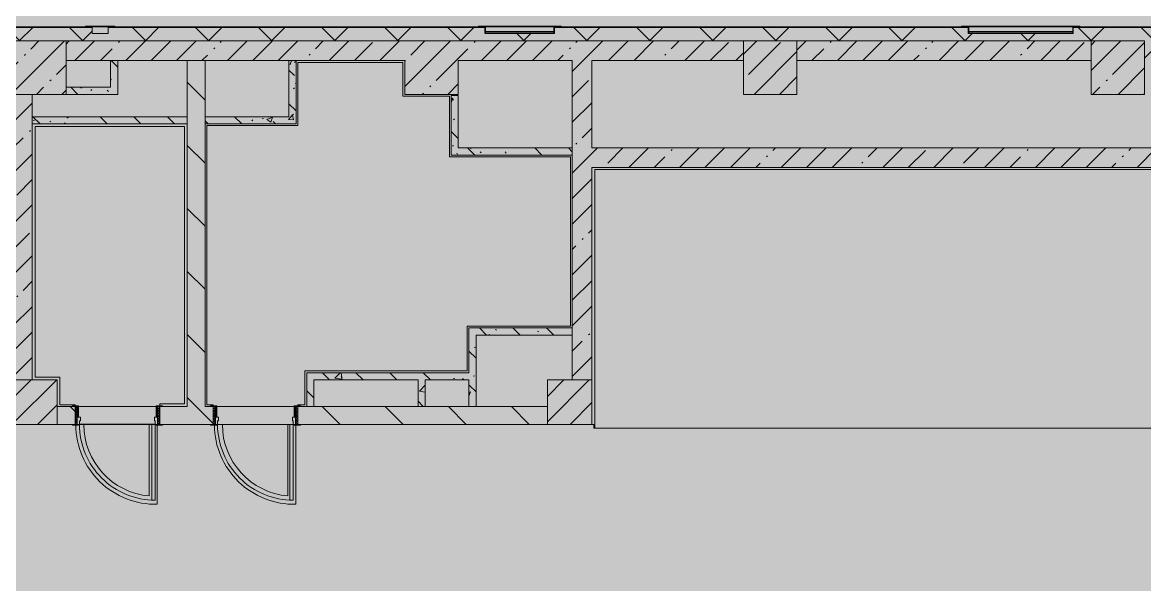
# Model space of a CAD drawing. Header units: millimetres. Extents: x -5714 to 188114, y -8553 to 29000.
# Drawn here: x 74925 to 87514, y 9105 to 15407 of the extents above; entities that cross this region are included whole.
import ezdxf

# ---------------------------------------------------------------- set-up
doc = ezdxf.new("R2010")
doc.units = ezdxf.units.MM
for name, color, linetype, lineweight in [('A-DETL-4', 7, 'Continuous', 5), ('A-WALL-2', 7, 'Continuous', 5), ('I-WALL-2', 7, 'Continuous', 5), ('S-COLS-2', 7, 'Continuous', 5)]:
    doc.layers.add(name, color=color, linetype=linetype, lineweight=lineweight)
doc.layers.add('A-DETL-GENF-3', color=7, linetype='Continuous', lineweight=9, true_color=0xc0c0c0, transparency=0.4)
for name, color, linetype, lineweight, true_color in [('A-DOOR-3', 7, 'Continuous', 5, 0xaaaaaa), ('A-DOOR-4', 7, 'Continuous', 5, 0xe2e2e2), ('A-DOOR-5', 7, 'Continuous', 5, 0xb7b7b7), ('A-DOOR-FRAM-2', 7, 'Continuous', 5, 0xe2e2e2), ('A-DOOR-FRAM-3', 7, 'Continuous', 5, 0xaaaaaa), ('A-DOOR-FRAM-4', 7, 'Continuous', 5, 0xb7b7b7), ('A-FLOR-1', 7, 'Continuous', 5, 0xb7b7b7), ('A-GENM-3', 7, 'Continuous', 5, 0x737373), ('A-GENM-4', 7, 'Continuous', 5, 0xa1a1a1), ('A-WALL-3', 7, 'Continuous', 5, 0x737373), ('A-WALL-4', 7, 'Continuous', 9, 0x737373), ('A-WALL-5', 7, 'Continuous', 5, 0xa1a1a1), ('I-WALL-3', 7, 'Continuous', 5, 0x737373), ('I-WALL-4', 7, 'Continuous', 5, 0x787878), ('S-COLS-1', 7, 'Continuous', 5, 0x737373)]:
    doc.layers.add(name, color=color, linetype=linetype, lineweight=lineweight, true_color=true_color)
pattern_1 = [(135, (61103.76, 0), (-353.553, -353.553), [])]
pattern_2 = [(135, (1826.41, 164.685), (-14.14214, -14.14214), []), (225, (1826.41, 164.685), (14.14214, -14.14214), [])]
pattern_3 = [(45, (-296.384, 164.685), (-14.1421, 14.1421), []), (135, (-296.384, 164.685), (-14.1421, -14.1421), [])]
pattern_4 = [(45, (61103.76, 0), (-285.123, 285.123), []), (45, (61388.9, 0), (-285.123, 285.123), [504.031, -100.806, 16.764, -84.042])]
pattern_5 = [(135, (61103.76, 0), (-377.171, -377.171), [533.4, -88.9, 17.78, -88.9]), (135, (61103.76, 376.94), (-377.171, -377.171), []), (50, (61103.76, 0), (637.645, -55.787), [66.675, -733.425]), (355, (61103.76, 0), (-123.35, 668.7), [53.34, -586.74]), (100.451, (61156.9, -4.65), (514.299, 612.908), [56.665, -623.315]), (46.184, (61103.8, 177.8), (948.776, -147.15), [100.012, -1100.137]), (96.636, (61182.8, 165.5), (830.91, 865.997), [84.998, -934.973]), (351.184, (61103.8, 177.8), (830.918, 865.99), [80.01, -880.11]), (21, (61192.66, 133.35), (530.651, -357.928), [66.675, -733.425]), (326, (61192.66, 133.35), (216.308, 644.658), [53.34, -586.74]), (71.451, (61236.9, 103.5), (746.96, 286.724), [56.665, -623.315]), (37.5, (61103.76, 0), (10.8105, 295.9426), [16.764, -562.864, 16.764, -578.866, -588.962]), (37.5, (61103.76, 0), (10.8105, 295.9426), [-1175.258, 16.764, -572.198]), (7.5, (61103.76, 0), (233.869, 350.6318), [16.764, -322.834, 16.764, -549.529, -224.472]), (7.5, (61103.76, 0), (233.869, 350.6318), [-905.891, 16.764, -207.708]), (327.5, (60905.51, 0), (474.5678, -20.0513), [16.764, -205.486, 16.764, -676.656, -920.115]), (327.5, (60905.51, 0), (474.5678, -20.0513), [-915.67, 16.764, -903.351]), (317.5, (60816.6, 0), (518.452, 88.9934), [16.764, -272.161, 16.764, -443.738, -653.415]), (317.5, (60816.6, 0), (518.452, 88.9934), [-749.427, 16.764, -636.651])]

# ---------------------------------------------------------------- blocks, each defined once
blk = doc.blocks.new('BSC_Колонна _Прямоугольная - 600х600-V121-3_9_1_птичка')
at = {"layer": 'S-COLS-2'}
h = blk.add_hatch(dxfattribs=at)
h.set_pattern_fill('FP_58', color=256, style=0, pattern_type=2)
h.set_pattern_definition([(45, (-14010, -14900), (-285.123, 285.123), []), (45, (-13724.88, -14900), (-285.123, 285.123), [504.031, -100.806, 16.764, -84.042])])
h.paths.add_polyline_path([(-22, -300), (300, -300), (300, 300), (-300, 300), (-300, -300)])
at = {"layer": 'S-COLS-1'}
for p, q in [((300, 300), (-300, 300)), ((-300, 300), (-300, -300)), ((300, -300), (300, 300)), ((-300, -300), (300, -300))]:
    blk.add_line(p, q, dxfattribs=at)
blk = doc.blocks.new('BSC_Колонна _Прямоугольная - 600х600-V123-3_9_1_птичка')
at = {"layer": 'S-COLS-2'}
h = blk.add_hatch(dxfattribs=at)
h.set_pattern_fill('FP_60', color=256, style=0, pattern_type=2)
h.set_pattern_definition([(45, (-26110, -14900), (-285.123, 285.123), []), (45, (-25824.88, -14900), (-285.123, 285.123), [504.031, -100.806, 16.764, -84.042])])
h.paths.add_polyline_path([(-300, -300), (300, -300), (300, 300), (-300, 300), (-300, -208)])
at = {"layer": 'S-COLS-1'}
for p, q in [((300, 300), (-300, 300)), ((-300, 300), (-300, -300)), ((300, -300), (300, 300)), ((-300, -300), (300, -300))]:
    blk.add_line(p, q, dxfattribs=at)
blk = doc.blocks.new('110_Дверь_СКБ_1Ст_Внутренняя1 - Д-7_п__950x2100h_Туалет EW30-32897972-3_9_1_птичка')
at = {"layer": 'A-DOOR-3'}
h = blk.add_hatch(dxfattribs=at)
h.set_pattern_fill('FP_15', color=256, style=0, pattern_type=2)
h.set_pattern_definition(pattern_2)
h.paths.add_polyline_path([(487.5, 100), (462.5, 100), (462.5, -100), (487.5, -100)])
at = {"layer": 'A-DOOR-4'}
h = blk.add_hatch(color=256, dxfattribs=at)
h.paths.add_polyline_path([(437.5, 100), (437.5, 60), (427.5, 60), (427.5, 20), (462.5, 20), (462.5, 100)])
h.paths.add_polyline_path([(-412.5, 100), (-437.5, 100), (-437.5, 20), (-402.5, 20), (-402.5, 60), (-412.5, 60)])
at = {"layer": 'A-DOOR-FRAM-2'}
for points in [[(-412.5, 950), (-412.5, 100), (-372.5, 100), (-372.5, 950)], [(-492.5, 108), (-492.5, 100), (-422.5, 100), (-422.5, 108)], [(-422.5, 20), (-437.5, 20), (-437.5, -100), (-422.5, -100)], [(517.5, 108), (447.5, 108), (447.5, 100), (517.5, 100)], [(462.5, 20), (447.5, 20), (447.5, -100), (462.5, -100)], [(-492.5, -100), (-492.5, -108), (-422.5, -108), (-422.5, -100)], [(447.5, -100), (447.5, -108), (517.5, -108), (517.5, -100)]]:
    blk.add_hatch(color=256, dxfattribs=at).paths.add_polyline_path(points)
at = {"layer": 'A-DOOR-FRAM-3'}
h = blk.add_hatch(dxfattribs=at)
h.set_pattern_fill('FP_16', color=256, style=0, pattern_type=2)
h.set_pattern_definition(pattern_3)
h.paths.add_polyline_path([(-437.5, 100), (-462.5, 100), (-462.5, -100), (-437.5, -100)])
at = {"layer": 'A-DOOR-5'}
for p, q in [((-412.5, 950), (-412.5, 100)), ((-372.5, 950), (-412.5, 950)), ((-372.5, 100), (-372.5, 950)), ((-412.5, 100), (-372.5, 100))]:
    blk.add_line(p, q, dxfattribs=at)
blk.add_arc((-412.5, 100), 850, 360, 90, dxfattribs=at)
at = {"layer": 'A-DOOR-FRAM-4'}
for p, q in [((-422.5, 108), (-492.5, 108)), ((-492.5, 108), (-492.5, 100)), ((-492.5, 100), (-422.5, 100)), ((-437.5, 100), (-462.5, 100)), ((-462.5, 100), (-462.5, -100)), ((-412.5, 100), (-437.5, 100)), ((-437.5, 100), (-437.5, 20)), ((-437.5, -100), (-437.5, 100)), ((-422.5, 100), (-437.5, 100)), ((-437.5, 100), (-437.5, 99)), ((-437.5, 99), (-422.5, 99)), ((-437.5, 20), (-402.5, 20)), ((-422.5, 20), (-437.5, 20)), ((-437.5, 20), (-437.5, -100)), ((-422.5, 100), (-422.5, 108)), ((-422.5, 99), (-422.5, 100)), ((-422.5, -100), (-422.5, 20)), ((-412.5, 60), (-412.5, 100)), ((-402.5, 60), (-412.5, 60)), ((-402.5, 20), (-402.5, 60)), ((437.5, 60), (427.5, 60)), ((427.5, 60), (427.5, 20)), ((427.5, 20), (462.5, 20)), ((437.5, 100), (437.5, 60)), ((462.5, 100), (437.5, 100)), ((517.5, 108), (447.5, 108)), ((447.5, 108), (447.5, 100)), ((462.5, 100), (447.5, 100)), ((447.5, 100), (447.5, 99)), ((447.5, 100), (517.5, 100)), ((447.5, 99), (462.5, 99)), ((462.5, 20), (447.5, 20)), ((447.5, 20), (447.5, -100)), ((462.5, 20), (462.5, 100)), ((487.5, 100), (462.5, 100)), ((462.5, 100), (462.5, -100)), ((462.5, 99), (462.5, 100)), ((462.5, -100), (462.5, 20)), ((487.5, -100), (487.5, 100)), ((517.5, 100), (517.5, 108)), ((-422.5, -100), (-492.5, -100)), ((-492.5, -100), (-492.5, -108)), ((-492.5, -108), (-422.5, -108)), ((-462.5, -100), (-437.5, -100)), ((-437.5, -100), (-422.5, -100)), ((-422.5, -108), (-422.5, -100)), ((447.5, -100), (462.5, -100)), ((517.5, -100), (447.5, -100)), ((447.5, -100), (447.5, -108)), ((447.5, -108), (517.5, -108)), ((462.5, -100), (487.5, -100)), ((517.5, -108), (517.5, -100))]:
    blk.add_line(p, q, dxfattribs=at)
blk = doc.blocks.new('110_Дверь_СКБ_1Ст_Внутренняя1 - Д-7_п__950x2100h_Туалет-32491181-3_9_1_птичка')
at = {"layer": 'A-DOOR-3'}
h = blk.add_hatch(dxfattribs=at)
h.set_pattern_fill('FP_15', color=256, style=0, pattern_type=2)
h.set_pattern_definition(pattern_2)
h.paths.add_polyline_path([(487.5, 100), (462.5, 100), (462.5, -100), (487.5, -100)])
at = {"layer": 'A-DOOR-4'}
h = blk.add_hatch(color=256, dxfattribs=at)
h.paths.add_polyline_path([(437.5, 100), (437.5, 60), (427.5, 60), (427.5, 20), (462.5, 20), (462.5, 100)])
h.paths.add_polyline_path([(-412.5, 100), (-437.5, 100), (-437.5, 20), (-402.5, 20), (-402.5, 60), (-412.5, 60)])
at = {"layer": 'A-DOOR-FRAM-2'}
for points in [[(-412.5, 950), (-412.5, 100), (-372.5, 100), (-372.5, 950)], [(-492.5, 108), (-492.5, 100), (-422.5, 100), (-422.5, 108)], [(-422.5, 20), (-437.5, 20), (-437.5, -100), (-422.5, -100)], [(517.5, 108), (447.5, 108), (447.5, 100), (517.5, 100)], [(462.5, 20), (447.5, 20), (447.5, -100), (462.5, -100)], [(-492.5, -100), (-492.5, -108), (-422.5, -108), (-422.5, -100)], [(447.5, -100), (447.5, -108), (517.5, -108), (517.5, -100)]]:
    blk.add_hatch(color=256, dxfattribs=at).paths.add_polyline_path(points)
at = {"layer": 'A-DOOR-FRAM-3'}
h = blk.add_hatch(dxfattribs=at)
h.set_pattern_fill('FP_16', color=256, style=0, pattern_type=2)
h.set_pattern_definition(pattern_3)
h.paths.add_polyline_path([(-437.5, 100), (-462.5, 100), (-462.5, -100), (-437.5, -100)])
at = {"layer": 'A-DOOR-5'}
for p, q in [((-412.5, 950), (-412.5, 100)), ((-372.5, 950), (-412.5, 950)), ((-372.5, 100), (-372.5, 950)), ((-412.5, 100), (-372.5, 100))]:
    blk.add_line(p, q, dxfattribs=at)
blk.add_arc((-412.5, 100), 850, 360, 90, dxfattribs=at)
at = {"layer": 'A-DOOR-FRAM-4'}
for p, q in [((-422.5, 108), (-492.5, 108)), ((-492.5, 108), (-492.5, 100)), ((-492.5, 100), (-422.5, 100)), ((-437.5, 100), (-462.5, 100)), ((-462.5, 100), (-462.5, -100)), ((-412.5, 100), (-437.5, 100)), ((-437.5, 100), (-437.5, 20)), ((-437.5, -100), (-437.5, 100)), ((-422.5, 100), (-437.5, 100)), ((-437.5, 100), (-437.5, 99)), ((-437.5, 99), (-422.5, 99)), ((-437.5, 20), (-402.5, 20)), ((-422.5, 20), (-437.5, 20)), ((-437.5, 20), (-437.5, -100)), ((-422.5, 100), (-422.5, 108)), ((-422.5, 99), (-422.5, 100)), ((-422.5, -100), (-422.5, 20)), ((-412.5, 60), (-412.5, 100)), ((-402.5, 60), (-412.5, 60)), ((-402.5, 20), (-402.5, 60)), ((437.5, 60), (427.5, 60)), ((427.5, 60), (427.5, 20)), ((427.5, 20), (462.5, 20)), ((437.5, 100), (437.5, 60)), ((462.5, 100), (437.5, 100)), ((517.5, 108), (447.5, 108)), ((447.5, 108), (447.5, 100)), ((462.5, 100), (447.5, 100)), ((447.5, 100), (447.5, 99)), ((447.5, 100), (517.5, 100)), ((447.5, 99), (462.5, 99)), ((462.5, 20), (447.5, 20)), ((447.5, 20), (447.5, -100)), ((462.5, 20), (462.5, 100)), ((487.5, 100), (462.5, 100)), ((462.5, 100), (462.5, -100)), ((462.5, 99), (462.5, 100)), ((462.5, -100), (462.5, 20)), ((487.5, -100), (487.5, 100)), ((517.5, 100), (517.5, 108)), ((-422.5, -100), (-492.5, -100)), ((-492.5, -100), (-492.5, -108)), ((-492.5, -108), (-422.5, -108)), ((-462.5, -100), (-437.5, -100)), ((-437.5, -100), (-422.5, -100)), ((-422.5, -108), (-422.5, -100)), ((447.5, -100), (462.5, -100)), ((517.5, -100), (447.5, -100)), ((447.5, -100), (447.5, -108)), ((447.5, -108), (517.5, -108)), ((462.5, -100), (487.5, -100)), ((517.5, -108), (517.5, -100))]:
    blk.add_line(p, q, dxfattribs=at)
blk = doc.blocks.new('BSC_Колонна _Прямоугольная - 500х500-V159-3_9_1_птичка')
at = {"layer": 'S-COLS-2'}
h = blk.add_hatch(dxfattribs=at)
h.set_pattern_fill('FP_97', color=256, style=0, pattern_type=2)
h.set_pattern_definition([(45, (-19960, -11150), (-285.123, 285.123), []), (45, (-19674.88, -11150), (-285.123, 285.123), [504.031, -100.806, 16.764, -84.042])])
h.paths.add_polyline_path([(-250, -250), (250, -250), (250, 250), (-250, 250), (-250, 71)])
at = {"layer": 'S-COLS-1'}
for p, q in [((250, 250), (-250, 250)), ((-250, 250), (-250, -250)), ((250, -250), (250, 250)), ((-250, -250), (250, -250))]:
    blk.add_line(p, q, dxfattribs=at)
blk = doc.blocks.new('BSC_Колонна _Прямоугольная - 500х500-V197-3_9_1_птичка')
at = {"layer": 'S-COLS-2'}
h = blk.add_hatch(dxfattribs=at)
h.set_pattern_fill('FP_118', color=256, style=0, pattern_type=2)
h.set_pattern_definition([(45, (-13960, -11150), (-285.123, 285.123), []), (45, (-13674.88, -11150), (-285.123, 285.123), [504.031, -100.806, 16.764, -84.042])])
h.paths.add_polyline_path([(-250, -250), (250, -250), (250, 250), (-250, 250), (-250, 71)])
at = {"layer": 'S-COLS-1'}
for p, q in [((250, 250), (-250, 250)), ((-250, 250), (-250, -250)), ((250, -250), (250, 250)), ((-250, -250), (250, -250))]:
    blk.add_line(p, q, dxfattribs=at)
blk = doc.blocks.new('BSC_Колонна _Прямоугольная - 600х600-V198-3_9_1_птичка')
at = {"layer": 'S-COLS-2'}
h = blk.add_hatch(dxfattribs=at)
h.set_pattern_fill('FP_119', color=256, style=0, pattern_type=2)
h.set_pattern_definition([(45, (-22210, -14900), (-285.123, 285.123), []), (45, (-21924.88, -14900), (-285.123, 285.123), [504.031, -100.806, 16.764, -84.042])])
h.paths.add_polyline_path([(-300, -300), (300, -300), (300, 300), (-300, 300)])
at = {"layer": 'S-COLS-1'}
for p, q in [((300, 300), (-300, 300)), ((-300, 300), (-300, -300)), ((300, -300), (300, 300)), ((-300, -300), (300, -300))]:
    blk.add_line(p, q, dxfattribs=at)
blk = doc.blocks.new('Полоса с поворотом - Полоса с поворотом-23831239-3_9_1_птичка')
at = {"layer": 'A-GENM-3'}
for p, q in [((24437, 15363), (25603, 15363)), ((25603, 15306), (24437, 15306)), ((24437, 15298), (25603, 15298))]:
    blk.add_line(p, q, dxfattribs=at)
blk = doc.blocks.new('Уголок вложенный - Уголок вложенный-23831105-3_9_1_птичка')
at = {"layer": 'A-GENM-3'}
for p, q in [((29164, 15365), (29244, 15365)), ((29164, 15361), (29164, 15365)), ((29244, 15365), (29244, 15285)), ((29237, 15288), (29237, 15349)), ((29244, 15285), (29240, 15285))]:
    blk.add_line(p, q, dxfattribs=at)
at = {"layer": 'A-GENM-3', "flags": 128}
for points in [[(29167, 15358), (29166, 15358), (29166, 15358), (29165, 15359), (29165, 15359), (29164, 15360), (29164, 15360), (29164, 15361)], [(29237, 15349), (29237, 15351), (29236, 15353), (29235, 15355), (29234, 15356), (29232, 15357), (29230, 15358), (29228, 15358)], [(29240, 15285), (29239, 15285), (29239, 15285), (29238, 15286), (29238, 15286), (29237, 15287), (29237, 15287), (29237, 15288)]]:
    blk.add_lwpolyline(points, dxfattribs=at)
at = {"layer": 'A-GENM-4'}
blk.add_line((29228, 15358), (29167, 15358), dxfattribs=at)
blk = doc.blocks.new('Уголок вложенный - Уголок вложенный-V214-3_9_1_птичка')
at = {"layer": 'A-GENM-3'}
for p, q in [((30010, 15365), (30090, 15365)), ((30010, 15285), (30010, 15365)), ((30090, 15365), (30090, 15361)), ((30014, 15285), (30010, 15285)), ((30017, 15349), (30017, 15288))]:
    blk.add_line(p, q, dxfattribs=at)
at = {"layer": 'A-GENM-3', "flags": 128}
for points in [[(30090, 15361), (30090, 15360), (30090, 15360), (30089, 15359), (30089, 15359), (30088, 15358), (30088, 15358), (30087, 15358)], [(30017, 15288), (30017, 15287), (30017, 15287), (30016, 15286), (30016, 15286), (30015, 15285), (30015, 15285), (30014, 15285)], [(30026, 15358), (30024, 15358), (30022, 15357), (30020, 15356), (30019, 15355), (30018, 15353), (30017, 15351), (30017, 15349)]]:
    blk.add_lwpolyline(points, dxfattribs=at)
at = {"layer": 'A-GENM-4'}
blk.add_line((30087, 15358), (30026, 15358), dxfattribs=at)
blk = doc.blocks.new('Уголок вложенный - Уголок вложенный-23831240-3_9_1_птичка')
at = {"layer": 'A-GENM-3'}
for p, q in [((24437, 15365), (25603, 15365)), ((25603, 15285), (24437, 15285))]:
    blk.add_line(p, q, dxfattribs=at)
at = {"layer": 'A-GENM-3', "flags": 128}
for points in [[(24430, 15349), (24430, 15351), (24429, 15353), (24428, 15355), (24427, 15356), (24425, 15357), (24423, 15358), (24421, 15358)], [(25619, 15358), (25617, 15358), (25615, 15357), (25614, 15356), (25612, 15355), (25611, 15353), (25610, 15351), (25610, 15349)]]:
    blk.add_lwpolyline(points, dxfattribs=at)
blk = doc.blocks.new('Полоса с поворотом - Полоса с поворотом-23831104-3_9_1_птичка')
at = {"layer": 'A-GENM-3'}
for p, q in [((19017, 15363), (19783, 15363)), ((19783, 15306), (19017, 15306)), ((19017, 15298), (19783, 15298))]:
    blk.add_line(p, q, dxfattribs=at)
blk = doc.blocks.new('Уголок вложенный - Уголок вложенный-V215-3_9_1_птичка')
at = {"layer": 'A-GENM-3'}
for p, q in [((29244, 15365), (30010, 15365)), ((30010, 15285), (29244, 15285))]:
    blk.add_line(p, q, dxfattribs=at)
at = {"layer": 'A-GENM-3', "flags": 128}
for points in [[(29237, 15349), (29237, 15351), (29236, 15353), (29235, 15355), (29234, 15356), (29232, 15357), (29230, 15358), (29228, 15358)], [(30026, 15358), (30024, 15358), (30022, 15357), (30020, 15356), (30019, 15355), (30018, 15353), (30017, 15351), (30017, 15349)]]:
    blk.add_lwpolyline(points, dxfattribs=at)
blk = doc.blocks.new('Уголок вложенный - Уголок вложенный-23964580-3_9_1_птичка')
at = {"layer": 'A-GENM-3'}
for p, q in [((14530, 15361), (14530, 15365)), ((14603, 15288), (14603, 15349)), ((14610, 15285), (14606, 15285))]:
    blk.add_line(p, q, dxfattribs=at)
at = {"layer": 'A-GENM-3', "flags": 128}
for points in [[(14533, 15358), (14532, 15358), (14532, 15358), (14531, 15359), (14531, 15359), (14530, 15360), (14530, 15360), (14530, 15361)], [(14603, 15349), (14603, 15351), (14602, 15353), (14601, 15355), (14600, 15356), (14598, 15357), (14596, 15358), (14594, 15358)], [(14606, 15285), (14605, 15285), (14605, 15285), (14604, 15286), (14604, 15286), (14603, 15287), (14603, 15287), (14603, 15288)]]:
    blk.add_lwpolyline(points, dxfattribs=at)
at = {"layer": 'A-GENM-4'}
blk.add_line((14594, 15358), (14533, 15358), dxfattribs=at)
blk = doc.blocks.new('Уголок вложенный - Уголок вложенный-V223-3_9_1_птичка')
at = {"layer": 'A-GENM-3'}
for p, q in [((14856, 15365), (14856, 15361)), ((14780, 15285), (14776, 15285)), ((14783, 15349), (14783, 15288))]:
    blk.add_line(p, q, dxfattribs=at)
at = {"layer": 'A-GENM-3', "flags": 128}
for points in [[(14856, 15361), (14856, 15360), (14856, 15360), (14855, 15359), (14855, 15359), (14854, 15358), (14854, 15358), (14853, 15358)], [(14783, 15288), (14783, 15287), (14783, 15287), (14782, 15286), (14782, 15286), (14781, 15285), (14781, 15285), (14780, 15285)], [(14792, 15358), (14790, 15358), (14788, 15357), (14786, 15356), (14785, 15355), (14784, 15353), (14783, 15351), (14783, 15349)]]:
    blk.add_lwpolyline(points, dxfattribs=at)
at = {"layer": 'A-GENM-4'}
blk.add_line((14853, 15358), (14792, 15358), dxfattribs=at)
blk = doc.blocks.new('Уголок вложенный - Уголок вложенный-V224-3_9_1_птичка')
at = {"layer": 'A-GENM-3'}
blk.add_line((14776, 15285), (14610, 15285), dxfattribs=at)
at = {"layer": 'A-GENM-3', "flags": 128}
for points in [[(14598, 15357), (14596, 15358), (14594, 15358)], [(14792, 15358), (14790, 15358), (14788, 15357)]]:
    blk.add_lwpolyline(points, dxfattribs=at)
blk = doc.blocks.new('Уголок вложенный - Уголок вложенный-V225-3_9_1_птичка')
at = {"layer": 'A-GENM-3'}
for p, q in [((14530, 15365), (14856, 15365)), ((14530, 15365), (14530, 15361)), ((14856, 15361), (14856, 15365)), ((14603, 15349), (14603, 15288)), ((14606, 15285), (14780, 15285)), ((14783, 15288), (14783, 15349))]:
    blk.add_line(p, q, dxfattribs=at)
at = {"layer": 'A-GENM-3', "flags": 128}
for points in [[(14530, 15361), (14530, 15360), (14530, 15360), (14531, 15359), (14531, 15359), (14532, 15358), (14532, 15358), (14533, 15358)], [(14853, 15358), (14854, 15358), (14854, 15358), (14855, 15359), (14855, 15359), (14856, 15360), (14856, 15360), (14856, 15361)], [(14594, 15358), (14596, 15358), (14598, 15357), (14600, 15356), (14601, 15355), (14602, 15353), (14603, 15351), (14603, 15349)], [(14603, 15288), (14603, 15287), (14603, 15287), (14604, 15286), (14604, 15286), (14605, 15285), (14605, 15285), (14606, 15285)], [(14780, 15285), (14781, 15285), (14781, 15285), (14782, 15286), (14782, 15286), (14783, 15287), (14783, 15287), (14783, 15288)], [(14783, 15349), (14783, 15351), (14784, 15353), (14785, 15355), (14786, 15356), (14788, 15357), (14790, 15358), (14792, 15358)]]:
    blk.add_lwpolyline(points, dxfattribs=at)
at = {"layer": 'A-GENM-4'}
blk.add_line((14533, 15358), (14853, 15358), dxfattribs=at)

msp = doc.modelspace()

# ---------------------------------------------------------------- hatches: boundary and pattern name
at = {"layer": 'A-DETL-GENF-3'}
for points in [[(60176, 14774.9), (60835.8, 14774.9), (60835.8, 15358), (99863.8, 15358), (99863.8, 23888.3), (95031.8, 23888.3), (95031.8, 27398.1), (58694.7, 27398.1), (58694.7, 14774.9), (59709.9, 14774.9)], [(97464.2, -258), (99413.8, -258), (99413.8, 15358), (60835.8, 15358), (60835.8, -258), (96532, -258)]]:
    msp.add_hatch(color=256, dxfattribs=at).paths.add_polyline_path(points)
at = {"layer": 'A-WALL-2'}
h = msp.add_hatch(dxfattribs=at)
h.set_pattern_fill('FP_66', color=256, style=0, pattern_type=2)
h.set_pattern_definition([(45, (61103.76, 0), (-353.5534, 353.5534), []), (135, (61103.76, 0), (-353.5534, -353.5534), [])])
h.paths.add_polyline_path([(88142.1, 15200), (93213.8, 15200), (93213.8, 15350), (91120.8, 15349), (91120.8, 15288), (91113.8, 15285), (90340.8, 15288), (90340.8, 15350), (86714, 15349), (86714, 15288), (86707, 15285), (85534, 15288), (85534, 15350), (80893.8, 15349), (80893.8, 15288), (80886.8, 15285), (80113.8, 15288), (80113.8, 15350), (75886.8, 15349), (75886.8, 15288), (75879.8, 15285), (75706.8, 15288), (75706.5, 15350), (73963.8, 15350), (73963.8, 15200), (87513.8, 15200)])
h.paths.add_polyline_path([(99413.8, 15200), (99413.8, 15350), (98913.8, 15350), (98913.8, 15200), (99328.6, 15200)])
h.paths.add_polyline_path([(95763.8, 15200), (96513.8, 15200), (96513.8, 15350), (95763.8, 15350)])
h.paths.add_polyline_path([(94713.8, 15200), (94863.8, 15200), (94863.8, 15350), (94713.8, 15350), (94713.8, 15270.2)])
h.paths.add_polyline_path([(70263.8, 15200), (70863.8, 15200), (70863.8, 15350), (70263.8, 15350)])
h.paths.add_polyline_path([(67633.6, 15200), (67863.8, 15200), (67863.8, 15350), (61143.8, 15350), (61143.8, 15293), (60993.8, 15293), (60993.8, 15200), (67263.8, 15200)])
h.paths.add_polyline_path([(69363.8, 15200), (69363.8, 15350), (68763.8, 15350), (68763.8, 15200)])
h.paths.add_polyline_path([(94113.8, 15200), (94343.8, 15200), (94338.8, 15350), (94113.8, 15350), (94113.8, 15270.2)])
at = {"layer": 'I-WALL-2'}
h = msp.add_hatch(dxfattribs=at)
h.set_pattern_fill('FP_62', color=256, style=0, pattern_type=2)
h.set_pattern_definition(pattern_4)
h.paths.add_polyline_path([(93213.8, 14980), (93213.8, 15200), (91713.8, 15200), (91713.8, 14980), (92864.9, 14980)])
h.paths.add_polyline_path([(75913.8, 14980), (79214, 14980), (79214, 15200), (75413.8, 15200), (75413.8, 14980)])
h.paths.add_polyline_path([(91113.8, 14980), (91113.8, 15200), (87513.8, 15200), (87513.8, 14980), (90938.7, 14980)])
h.paths.add_polyline_path([(86913.8, 14980), (86913.8, 15200), (83613.8, 15200), (83613.8, 14980), (86277.7, 14980)])
h.paths.add_polyline_path([(79814, 14980), (83013.8, 14980), (83013.8, 15200), (79814, 15200)])
h = msp.add_hatch(dxfattribs=at)
h.set_pattern_fill('FP_65', color=256, style=0, pattern_type=2)
h.set_pattern_definition(pattern_1)
h.paths.add_polyline_path([(76955.7, 11100), (76973.8, 11100), (76973.8, 14980), (76773.8, 14980), (76773.8, 11100)])
h = msp.add_hatch(dxfattribs=at)
h.set_pattern_fill('FP_62', color=256, style=0, pattern_type=2)
h.set_pattern_definition(pattern_4)
h.paths.add_polyline_path([(81313.8, 11400), (81313.8, 14980), (81093.8, 14980), (81093.8, 11400)])
h = msp.add_hatch(dxfattribs=at)
h.set_pattern_fill('FP_62', color=256, style=0, pattern_type=2)
h.set_pattern_definition(pattern_4)
h.paths.add_polyline_path([(74814.7, 11400), (75034.7, 11400), (75034.7, 14600), (74814.7, 14600), (74814.7, 11900)])
h = msp.add_hatch(dxfattribs=at)
h.set_pattern_fill('FP_62', color=256, style=0, pattern_type=2)
h.set_pattern_definition(pattern_4)
h.paths.add_polyline_path([(92113.8, 13780), (92113.8, 14000), (81313.8, 14000), (81313.8, 13780), (91870.9, 13780)])
h = msp.add_hatch(dxfattribs=at)
h.set_pattern_fill('FP_65', color=256, style=0, pattern_type=2)
h.set_pattern_definition(pattern_1)
h.paths.add_polyline_path([(80813.8, 10900), (80813.8, 11100), (78013.8, 11100), (78013.8, 10900), (80684.5, 10900)])
h.paths.add_polyline_path([(77063.8, 10900), (77063.8, 11100), (76464.7, 11100), (76464.7, 10900), (77033.8, 10900)])
h.paths.add_polyline_path([(75484.7, 10900), (75514.7, 10900), (75514.7, 11100), (75313.8, 11100), (75313.8, 10900)])
at = {"layer": 'I-WALL-4'}
h = msp.add_hatch(dxfattribs=at)
h.set_pattern_fill('FP_70', color=256, style=0, pattern_type=2)
h.set_pattern_definition(pattern_5)
h.paths.add_polyline_path([(75993.8, 14680), (75993.8, 14980), (75913.8, 14980), (75913.8, 14680)])
h = msp.add_hatch(dxfattribs=at)
h.set_pattern_fill('FP_70', color=256, style=0, pattern_type=2)
h.set_pattern_definition(pattern_5)
h.paths.add_polyline_path([(77993.8, 14350), (77993.8, 14980), (77913.8, 14980), (77913.8, 14350)])
h = msp.add_hatch(dxfattribs=at)
h.set_pattern_fill('FP_70', color=256, style=0, pattern_type=2)
h.set_pattern_definition(pattern_5)
h.paths.add_polyline_path([(75413.8, 14600), (75993.8, 14600), (75993.8, 14680), (75413.8, 14680)])
h = msp.add_hatch(dxfattribs=at)
h.set_pattern_fill('FP_70', color=256, style=0, pattern_type=2)
h.set_pattern_definition(pattern_5)
h.paths.add_polyline_path([(79814, 13920), (79814, 14590), (79734, 14590), (79734, 13920)])
h = msp.add_hatch(dxfattribs=at)
h.set_pattern_fill('FP_70', color=256, style=0, pattern_type=2)
h.set_pattern_definition(pattern_5)
h.paths.add_polyline_path([(76773.8, 14270), (76773.8, 14350), (75034.7, 14350), (75034.7, 14270), (75091.3, 14270)])
h = msp.add_hatch(dxfattribs=at)
h.set_pattern_fill('FP_70', color=256, style=0, pattern_type=2)
h.set_pattern_definition(pattern_5)
h.paths.add_polyline_path([(76973.8, 14270), (77993.8, 14270), (77993.8, 14350), (76973.8, 14350)])
h = msp.add_hatch(dxfattribs=at)
h.set_pattern_fill('FP_70', color=256, style=0, pattern_type=2)
h.set_pattern_definition(pattern_5)
h.paths.add_polyline_path([(81093.8, 13920), (81093.8, 14000), (79814, 14000), (79814, 13920), (80684.5, 13920)])
h = msp.add_hatch(dxfattribs=at)
h.set_pattern_fill('FP_70', color=256, style=0, pattern_type=2)
h.set_pattern_definition(pattern_5)
h.paths.add_polyline_path([(80013.8, 11100), (80013.8, 11981.9), (79933.8, 11981.9), (79933.8, 11100)])
h = msp.add_hatch(dxfattribs=at)
h.set_pattern_fill('FP_70', color=256, style=0, pattern_type=2)
h.set_pattern_definition(pattern_5)
h.paths.add_polyline_path([(81093.8, 11901.9), (81093.8, 11981.9), (80013.8, 11981.9), (80013.8, 11901.9), (80684.5, 11901.9)])
h = msp.add_hatch(dxfattribs=at)
h.set_pattern_fill('FP_70', color=256, style=0, pattern_type=2)
h.set_pattern_definition(pattern_5)
h.paths.add_polyline_path([(78113.8, 11100), (78193.8, 11100), (78193.8, 11480), (78113.8, 11480), (78113.8, 11221)])
h = msp.add_hatch(dxfattribs=at)
h.set_pattern_fill('FP_70', color=256, style=0, pattern_type=2)
h.set_pattern_definition(pattern_5)
h.paths.add_polyline_path([(79443.8, 11400), (79933.8, 11400), (79933.8, 11480), (78193.8, 11480), (78193.8, 11400), (79363.8, 11400)])
h = msp.add_hatch(dxfattribs=at)
h.set_pattern_fill('FP_70', color=256, style=0, pattern_type=2)
h.set_pattern_definition(pattern_5)
h.paths.add_polyline_path([(79443.8, 11100), (79443.8, 11400), (79363.8, 11400), (79363.8, 11100)])
at = {"layer": 'S-COLS-2'}
h = msp.add_hatch(dxfattribs=at)
h.set_pattern_fill('FP_62', color=256, style=0, pattern_type=2)
h.set_pattern_definition(pattern_4)
h.paths.add_polyline_path([(79814, 14600), (79814, 15200), (79214, 15200), (79214, 14600)])

# ---------------------------------------------------------------- linework, layer by layer
at = {"layer": 'A-DETL-4'}
msp.add_line((60835.8, 15358), (99413.8, 15358), dxfattribs=at)
at = {"layer": 'A-FLOR-1'}
for p, q in [((79194, 14960), (78013.8, 14960)), ((78013.8, 14960), (78013.8, 14250)), ((79194, 14580), (79194, 14960)), ((79714, 14580), (79194, 14580)), ((79714, 13900), (79714, 14580)), ((76742.8, 14239), (75065.7, 14239)), ((75065.7, 14239), (75065.7, 11431)), ((76742.8, 11131), (76742.8, 14239)), ((78013.8, 14250), (76993.8, 14250)), ((76993.8, 14250), (76993.8, 11120)), ((81073.8, 13900), (79714, 13900)), ((81073.8, 12000), (81073.8, 13900)), ((92885.9, 13759), (81345.9, 13759)), ((81345.9, 13759), (81345.9, 10859)), ((79913.8, 11500), (79913.8, 12000)), ((79913.8, 12000), (81073.8, 12000)), ((78093.8, 11120), (78093.8, 11500)), ((78093.8, 11500), (79913.8, 11500)), ((75065.7, 11431), (75344.8, 11431)), ((75344.8, 11431), (75344.8, 11120)), ((75344.8, 11120), (75514.7, 11120)), ((75514.7, 11120), (75514.7, 11108)), ((76464.7, 11108), (76464.7, 11131)), ((76464.7, 11131), (76742.8, 11131)), ((76993.8, 11120), (77063.8, 11120)), ((77063.8, 11120), (77063.8, 11108)), ((78013.8, 11108), (78013.8, 11120)), ((78013.8, 11120), (78093.8, 11120)), ((75612.7, 10899.9), (75554.7, 10899.9)), ((75564.7, 10901.4), (76414.7, 10901.4)), ((76374.7, 10899.9), (76347.7, 10899.9)), ((76347.7, 10899.9), (76347.7, 10097.9)), ((76424.7, 10899.9), (76414.7, 10899.9)), ((76437.7, 10005.1), (76437.7, 10892)), ((77167.7, 10899.9), (77103.8, 10899.9)), ((77113.8, 10900), (77923.8, 10900)), ((77923.8, 10899.9), (77902.7, 10899.9)), ((77902.7, 10899.9), (77902.7, 10097.9)), ((77973.8, 10899.9), (77963.8, 10899.9)), ((77992.7, 10005.1), (77992.7, 10892)), ((81334.8, 10900), (81313.8, 10900)), ((81334.8, 10859), (81334.8, 10900)), ((81334.8, 10859), (92885.9, 10859))]:
    msp.add_line(p, q, dxfattribs=at)
for centre, radius, start, end in [((76417.7, 10899.9), 895, 180.50534, 271.28046), ((76417.7, 10899.9), 805, 180, 265.01146), ((77972.7, 10899.9), 895, 180.50534, 271.28046), ((77972.7, 10899.9), 805, 180, 265.01146)]:
    msp.add_arc(centre, radius, start, end, dxfattribs=at)
at = {"layer": 'A-WALL-3'}
for p, q in [((75413.8, 15200), (83013.8, 15200)), ((83613.8, 15200), (86913.8, 15200))]:
    msp.add_line(p, q, dxfattribs=at)
at = {"layer": 'A-WALL-4'}
for p, q in [((75705.8, 15353), (73963.8, 15353)), ((75706.6, 15350), (73963.8, 15350)), ((80114.2, 15350), (75886.9, 15350)), ((80115.5, 15353), (75887.7, 15353)), ((85535.8, 15353), (80892, 15353)), ((85534.5, 15350), (80893.3, 15350)), ((90342.5, 15353), (86712.3, 15353)), ((90341.2, 15350), (86713.6, 15350)), ((79214, 15200), (75413.8, 15200)), ((83013.8, 15200), (79814, 15200)), ((86913.8, 15200), (83613.8, 15200)), ((75993.8, 14980), (75913.8, 14980)), ((76973.8, 14980), (76773.8, 14980)), ((77993.8, 14980), (77913.8, 14980)), ((75034.7, 14350), (75034.7, 14270)), ((76773.8, 14270), (76773.8, 14350)), ((76973.8, 14350), (76973.8, 14270)), ((81093.8, 13920), (81093.8, 14000)), ((81093.8, 11901.9), (81093.8, 11981.9)), ((78113.8, 11100), (78193.8, 11100)), ((79363.8, 11100), (79443.8, 11100)), ((79933.8, 11100), (80013.8, 11100))]:
    msp.add_line(p, q, dxfattribs=at)
at = {"layer": 'A-WALL-5'}
for p, q in [((75636.8, 15358), (61143.8, 15358)), ((75710.7, 15358), (75697.8, 15358)), ((75895.8, 15358), (75882.8, 15358)), ((80043.8, 15358), (75956.8, 15358)), ((80117.7, 15358), (80104.8, 15358)), ((80902.8, 15358), (80889.8, 15358)), ((85464, 15358), (80963.8, 15358)), ((85538, 15358), (85525, 15358)), ((86723, 15358), (86710.1, 15358)), ((90270.8, 15358), (86784, 15358))]:
    msp.add_line(p, q, dxfattribs=at)
at = {"layer": 'I-WALL-3'}
for p, q in [((75413.8, 14980), (75913.8, 14980)), ((75913.8, 14980), (75913.8, 14680)), ((75993.8, 14980), (76773.8, 14980)), ((75993.8, 14600), (75993.8, 14980)), ((76773.8, 14980), (76773.8, 14350)), ((76973.8, 14350), (76973.8, 14980)), ((76973.8, 14980), (77913.8, 14980)), ((77913.8, 14980), (77913.8, 14350)), ((77993.8, 14270), (77993.8, 14980)), ((77993.8, 14980), (79214, 14980)), ((79814, 14980), (81093.8, 14980)), ((81093.8, 14980), (81093.8, 14000)), ((81313.8, 14000), (81313.8, 14980)), ((81313.8, 14980), (83013.8, 14980)), ((83613.8, 14980), (86913.8, 14980)), ((75913.8, 14680), (75413.8, 14680)), ((75034.7, 14350), (75034.7, 14600)), ((75413.8, 14600), (75993.8, 14600)), ((79734, 14590), (79734, 13920)), ((79814, 14590), (79734, 14590)), ((79814, 14000), (79814, 14590)), ((76773.8, 14350), (75034.7, 14350)), ((75034.7, 14270), (76773.8, 14270)), ((75034.7, 11400), (75034.7, 14270)), ((76773.8, 14270), (76773.8, 11100)), ((77913.8, 14350), (76973.8, 14350)), ((76973.8, 11100), (76973.8, 14270)), ((76973.8, 14270), (77993.8, 14270)), ((81093.8, 14000), (79814, 14000)), ((91893.8, 14000), (81313.8, 14000)), ((79734, 13920), (81093.8, 13920)), ((81093.8, 13920), (81093.8, 11981.9)), ((81313.8, 11400), (81313.8, 13780)), ((81313.8, 13780), (92864.9, 13780)), ((79933.8, 11981.9), (79933.8, 11480)), ((81093.8, 11981.9), (79933.8, 11981.9)), ((80013.8, 11100), (80013.8, 11901.9)), ((80013.8, 11901.9), (81093.8, 11901.9)), ((81093.8, 11901.9), (81093.8, 11400)), ((78113.8, 11480), (78113.8, 11100)), ((79933.8, 11480), (78113.8, 11480)), ((78193.8, 11100), (78193.8, 11400)), ((78193.8, 11400), (79363.8, 11400)), ((79363.8, 11400), (79363.8, 11100)), ((79443.8, 11400), (79933.8, 11400)), ((79443.8, 11100), (79443.8, 11400)), ((79933.8, 11400), (79933.8, 11100)), ((75484.7, 11100), (75313.8, 11100)), ((75554.7, 11100), (76424.7, 11100)), ((76773.8, 11100), (76494.7, 11100)), ((77033.8, 11100), (76973.8, 11100)), ((77103.8, 11100), (77973.8, 11100)), ((78113.8, 11100), (78043.8, 11100)), ((79363.8, 11100), (78193.8, 11100)), ((79933.8, 11100), (79443.8, 11100)), ((80813.8, 11100), (80013.8, 11100)), ((75313.8, 10900), (75484.7, 10900)), ((76374.7, 10900), (75564.7, 10900)), ((76494.7, 10900), (77033.8, 10900)), ((77923.8, 10900), (77113.8, 10900)), ((78043.8, 10900), (80813.8, 10900))]:
    msp.add_line(p, q, dxfattribs=at)
at = {"layer": 'S-COLS-1'}
for p, q in [((79814, 15200), (79214, 15200)), ((79214, 14980), (79214, 14600)), ((79814, 14600), (79814, 14980)), ((79214, 14600), (79814, 14600))]:
    msp.add_line(p, q, dxfattribs=at)

# ---------------------------------------------------------------- block references
at = {"layer": 'A-DOOR-5', "rotation": 180}
for name, p in [('110_Дверь_СКБ_1Ст_Внутренняя1 - Д-7_п__950x2100h_Туалет-32491181-3_9_1_птичка', (76002.2, 11000)), ('110_Дверь_СКБ_1Ст_Внутренняя1 - Д-7_п__950x2100h_Туалет EW30-32897972-3_9_1_птичка', (77551.3, 11000))]:
    msp.add_blockref(name, p, dxfattribs=at)
at = {"layer": 'A-GENM-3'}
for name, p in [('Уголок вложенный - Уголок вложенный-23964580-3_9_1_птичка', (61103.8, 0)), ('Уголок вложенный - Уголок вложенный-V225-3_9_1_птичка', (61103.8, 0)), ('Уголок вложенный - Уголок вложенный-V223-3_9_1_птичка', (61103.8, 0)), ('Уголок вложенный - Уголок вложенный-23831105-3_9_1_птичка', (50876.8, 0)), ('Уголок вложенный - Уголок вложенный-V215-3_9_1_птичка', (50876.8, 0)), ('Полоса с поворотом - Полоса с поворотом-23831104-3_9_1_птичка', (61103.8, 0)), ('Уголок вложенный - Уголок вложенный-V214-3_9_1_птичка', (50876.8, 0)), ('Уголок вложенный - Уголок вложенный-23831105-3_9_1_птичка', (56297, 0)), ('Уголок вложенный - Уголок вложенный-23831240-3_9_1_птичка', (61103.8, 0)), ('Полоса с поворотом - Полоса с поворотом-23831239-3_9_1_птичка', (61103.8, 0)), ('Уголок вложенный - Уголок вложенный-V214-3_9_1_птичка', (56697, 0)), ('Уголок вложенный - Уголок вложенный-V224-3_9_1_птичка', (61103.8, 0))]:
    msp.add_blockref(name, p, dxfattribs=at)
at = {"layer": 'S-COLS-1'}
for name, p in [('BSC_Колонна _Прямоугольная - 600х600-V121-3_9_1_птичка', (75113.8, 14900)), ('BSC_Колонна _Прямоугольная - 600х600-V198-3_9_1_птичка', (83313.8, 14900)), ('BSC_Колонна _Прямоугольная - 600х600-V123-3_9_1_птичка', (87213.8, 14900)), ('BSC_Колонна _Прямоугольная - 500х500-V197-3_9_1_птичка', (75063.8, 11150)), ('BSC_Колонна _Прямоугольная - 500х500-V159-3_9_1_птичка', (81063.8, 11150))]:
    msp.add_blockref(name, p, dxfattribs=at)

doc.saveas('drawing.dxf')
